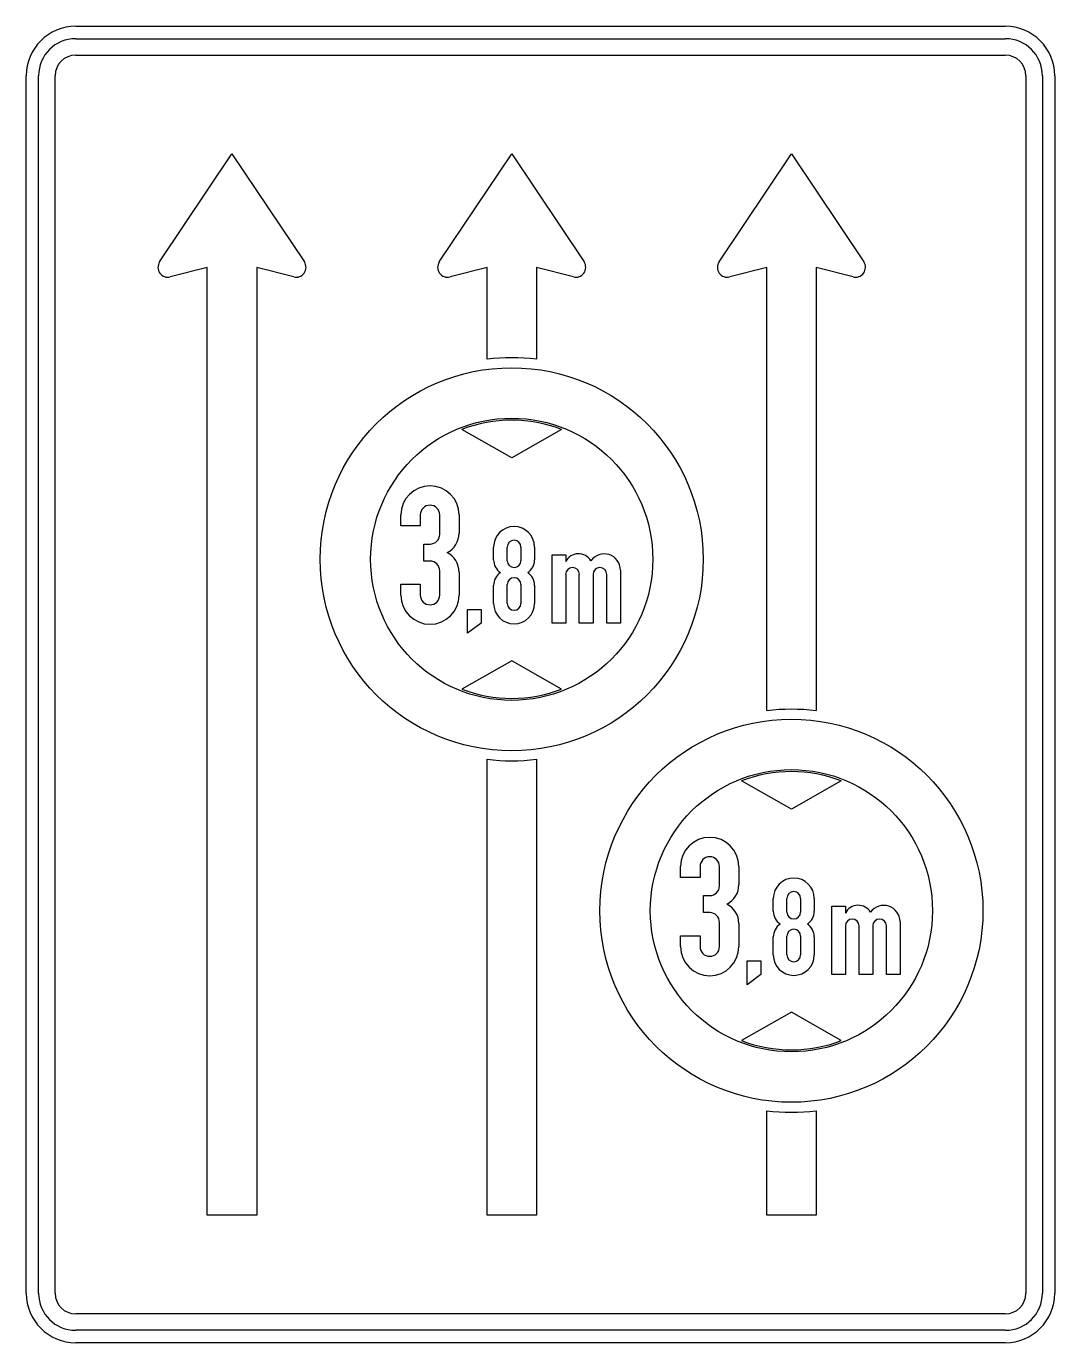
# Model space of a CAD drawing. Extents: x 0 to 1250, y 0 to 1600.
import ezdxf

# ---------------------------------------------------------------- set-up
doc = ezdxf.new("R2010")
doc.units = 0
doc.header["$LTSCALE"] = 25
doc.linetypes.add('AUSGEZOGEN', pattern=[0])
doc.layers.get('0').update_dxf_attribs({"linetype": 'AUSGEZOGEN'})

msp = doc.modelspace()

# ---------------------------------------------------------------- linework, layer by layer
for p, q in [((60, 1600), (1190, 1600)), ((60, 1585), (1190, 1585)), ((60, 1565), (1190, 1565)), ((0, 60), (0, 1540)), ((15, 60), (15, 1540)), ((35, 60), (35, 1540)), ((1215, 1540), (1215, 60)), ((1235, 1540), (1235, 60)), ((1250, 1540), (1250, 60)), ((162, 1313.7), (250, 1445)), ((250, 1445), (338, 1313.7)), ((502, 1313.7), (590, 1445)), ((590, 1445), (678, 1313.7)), ((842, 1313.7), (930, 1445)), ((930, 1445), (1018, 1313.7)), ((220, 1307), (175, 1295.4)), ((220, 155), (220, 1307)), ((325, 1295.4), (280, 1307)), ((280, 1307), (280, 155)), ((560, 1307), (515, 1295.4)), ((560, 1195.4), (560, 1307)), ((665, 1295.4), (620, 1307)), ((620, 1307), (620, 1195.4)), ((900, 1307), (855, 1295.4)), ((900, 768.2), (900, 1307)), ((1005, 1295.4), (960, 1307)), ((960, 1307), (960, 768.2)), ((590, 1075.7), (529.4, 1110.1)), ((650.6, 1110.1), (590, 1075.7)), ((455.2, 992.8), (455.2, 1006.1)), ((478.9, 992.8), (455.2, 992.8)), ((478.9, 1006.1), (478.9, 992.8)), ((502.5, 982.5), (502.5, 1006.1)), ((526.1, 1006.1), (526.1, 983.9)), ((483.3, 950), (483.3, 970.6)), ((483.3, 970.6), (490.7, 970.6)), ((511.7, 960.3), (511.7, 960.3)), ((568, 951.6), (568, 967.1)), ((584.6, 950.5), (584.6, 967.1)), ((601.2, 967.1), (601.2, 950.5)), ((617.8, 967.1), (617.8, 951.6)), ((490.7, 950), (483.3, 950)), ((639, 874.7), (639, 957.8)), ((639, 957.8), (655.6, 957.8)), ((655.6, 957.8), (655.6, 949.5)), ((686.2, 950.5), (686.2, 950.5)), ((502.5, 908.6), (502.5, 938.2)), ((526.1, 936.7), (526.1, 908.6)), ((609.5, 936), (609.5, 936)), ((655.6, 933.9), (655.6, 874.7)), ((672.2, 874.7), (672.2, 933.9)), ((688.9, 933.9), (688.9, 874.7)), ((705.5, 874.7), (705.5, 933.9)), ((722.1, 939.1), (722.1, 874.7)), ((455.2, 921.9), (478.9, 921.9)), ((455.2, 908.6), (455.2, 921.9)), ((478.9, 921.9), (478.9, 908.6)), ((568, 898.6), (568, 920.4)), ((584.6, 898.6), (584.6, 921.4)), ((601.2, 921.4), (601.2, 898.6)), ((617.8, 920.4), (617.8, 898.6)), ((536.1, 862.2), (536.1, 891.3)), ((536.1, 891.3), (552.7, 891.3)), ((552.7, 891.3), (552.7, 874.7)), ((552.7, 874.7), (536.1, 862.2)), ((655.6, 874.7), (639, 874.7)), ((688.9, 874.7), (672.2, 874.7)), ((722.1, 874.7), (705.5, 874.7)), ((590, 828.8), (529.4, 794.4)), ((650.6, 794.4), (590, 828.8)), ((560, 155), (560, 709.1)), ((620, 709.1), (620, 155)), ((930, 648.4), (869.4, 682.8)), ((990.6, 682.8), (930, 648.4)), ((795.2, 565.5), (795.2, 578.8)), ((818.9, 578.8), (818.9, 565.5)), ((842.5, 555.2), (842.5, 578.8)), ((866.1, 578.8), (866.1, 556.7)), ((818.9, 565.5), (795.2, 565.5)), ((823.3, 522.7), (823.3, 543.4)), ((823.3, 543.4), (830.7, 543.4)), ((851.7, 533.1), (851.7, 533.1)), ((908, 524.3), (908, 539.9)), ((924.6, 523.3), (924.6, 539.9)), ((941.2, 539.9), (941.2, 523.3)), ((957.8, 539.9), (957.8, 524.3)), ((979, 447.4), (979, 530.5)), ((979, 530.5), (995.6, 530.5)), ((995.6, 530.5), (995.6, 522.2)), ((830.7, 522.7), (823.3, 522.7)), ((1026.2, 523.2), (1026.2, 523.2)), ((842.5, 481.4), (842.5, 510.9)), ((866.1, 509.4), (866.1, 481.4)), ((949.5, 508.7), (949.5, 508.7)), ((995.6, 506.6), (995.6, 447.4)), ((1012.2, 447.4), (1012.2, 506.6)), ((1028.9, 506.6), (1028.9, 447.4)), ((1045.5, 447.4), (1045.5, 506.6)), ((1062.1, 511.8), (1062.1, 447.4)), ((795.2, 494.7), (818.9, 494.7)), ((795.2, 481.4), (795.2, 494.7)), ((818.9, 494.7), (818.9, 481.4)), ((908, 471.3), (908, 493.1)), ((924.6, 471.3), (924.6, 494.2)), ((941.2, 494.2), (941.2, 471.3)), ((957.8, 493.1), (957.8, 471.3)), ((876.1, 434.9), (876.1, 464)), ((876.1, 464), (892.7, 464)), ((892.7, 464), (892.7, 447.4)), ((892.7, 447.4), (876.1, 434.9)), ((995.6, 447.4), (979, 447.4)), ((1028.9, 447.4), (1012.2, 447.4)), ((1062.1, 447.4), (1045.5, 447.4)), ((930, 401.6), (869.4, 367.2)), ((990.6, 367.2), (930, 401.6)), ((900, 155), (900, 281.8)), ((960, 281.8), (960, 155)), ((280, 155), (220, 155)), ((620, 155), (560, 155)), ((960, 155), (900, 155)), ((1190, 35), (60, 35)), ((1190, 15), (60, 15)), ((1190, 0), (60, 0))]:
    msp.add_line(p, q)
for centre, radius in [((590, 952.2), 232.8), ((590, 952.2), 171.5), ((930, 525), 232.8), ((930, 525), 171.5)]:
    msp.add_circle(centre, radius)
for centre, radius, start, end in [((60, 1540), 60, 90, 180), ((1190, 1540), 60, 0, 90), ((60, 1540), 45, 90, 180), ((1190, 1540), 45, 0, 90), ((60, 1540), 25, 90, 180), ((1190, 1540), 25, 0, 90), ((172, 1307), 12, 146.195, 284.475), ((328, 1307), 12, 255.525, 393.805), ((512, 1307), 12, 146.195, 284.475), ((668, 1307), 12, 255.525, 393.805), ((852, 1307), 12, 146.195, 284.475), ((1008, 1307), 12, 255.525, 393.805), ((590, 949.4), 247.8, 83.05, 96.95), ((590, 952.2), 169.1, 69, 111), ((490.7, 1006.1), 35.4, 0, 180), ((490.7, 1006.1), 11.8, 0, 180), ((592.9, 967.1), 24.9, 0, 180), ((490.7, 982.5), 11.8, 270, 360), ((499.5, 983.9), 26.6, 297.266, 360), ((499.5, 936.7), 26.6, 0, 62.734), ((592.9, 967.1), 8.31, 0, 180), ((490.7, 938.2), 11.8, 0, 90), ((586.7, 951.6), 18.7, 180, 236.4427), ((592.9, 950.5), 8.31, 180, 360), ((599.1, 951.6), 18.7, 303.5573, 360), ((671.2, 941.2), 17.7, 31.7092, 151.9275), ((702.4, 939.1), 19.7, 0, 144.8623), ((586.7, 920.4), 18.7, 123.5573, 180), ((592.9, 921.4), 8.31, 0, 180), ((599.1, 920.4), 18.7, 0, 56.4427), ((663.9, 933.9), 8.31, 0, 180), ((697.2, 933.9), 8.31, 0, 180), ((490.7, 908.6), 35.4, 180, 360), ((490.7, 908.6), 11.8, 180, 360), ((592.9, 898.6), 24.9, 180, 360), ((592.9, 898.6), 8.31, 180, 360), ((590, 952.2), 169.1, 249, 291), ((930, 522.1), 247.8, 83.05, 96.95), ((590, 955.1), 247.8, 263.05, 276.95), ((930, 525), 169.1, 69, 111), ((830.7, 578.8), 35.4, 0, 180), ((830.7, 578.8), 11.8, 0, 180), ((932.9, 539.9), 24.9, 0, 180), ((830.7, 555.2), 11.8, 270, 360), ((839.5, 556.7), 26.6, 297.266, 360), ((932.9, 539.9), 8.31, 0, 180), ((839.5, 509.4), 26.6, 0, 62.734), ((1011.2, 513.9), 17.7, 31.7092, 151.9275), ((1042.4, 511.8), 19.7, 0, 144.8623), ((830.7, 510.9), 11.8, 0, 90), ((926.7, 524.3), 18.7, 180, 236.4427), ((932.9, 523.3), 8.31, 180, 360), ((939.1, 524.3), 18.7, 303.5573, 360), ((1003.9, 506.6), 8.31, 0, 180), ((1037.2, 506.6), 8.31, 0, 180), ((926.7, 493.1), 18.7, 123.5573, 180), ((932.9, 494.2), 8.31, 0, 180), ((939.1, 493.1), 18.7, 0, 56.4427), ((830.7, 481.4), 35.4, 180, 360), ((830.7, 481.4), 11.8, 180, 360), ((932.9, 471.3), 24.9, 180, 360), ((932.9, 471.3), 8.31, 180, 360), ((930, 525), 169.1, 249, 291), ((930, 527.9), 247.8, 263.05, 276.95), ((60, 60), 60, 180, 270), ((60, 60), 45, 180, 270), ((60, 60), 25, 180, 270), ((1190, 60), 60, 270, 360), ((1190, 60), 45, 270, 360), ((1190, 60), 25, 270, 360)]:
    msp.add_arc(centre, radius, start, end)

doc.saveas('drawing.dxf')
